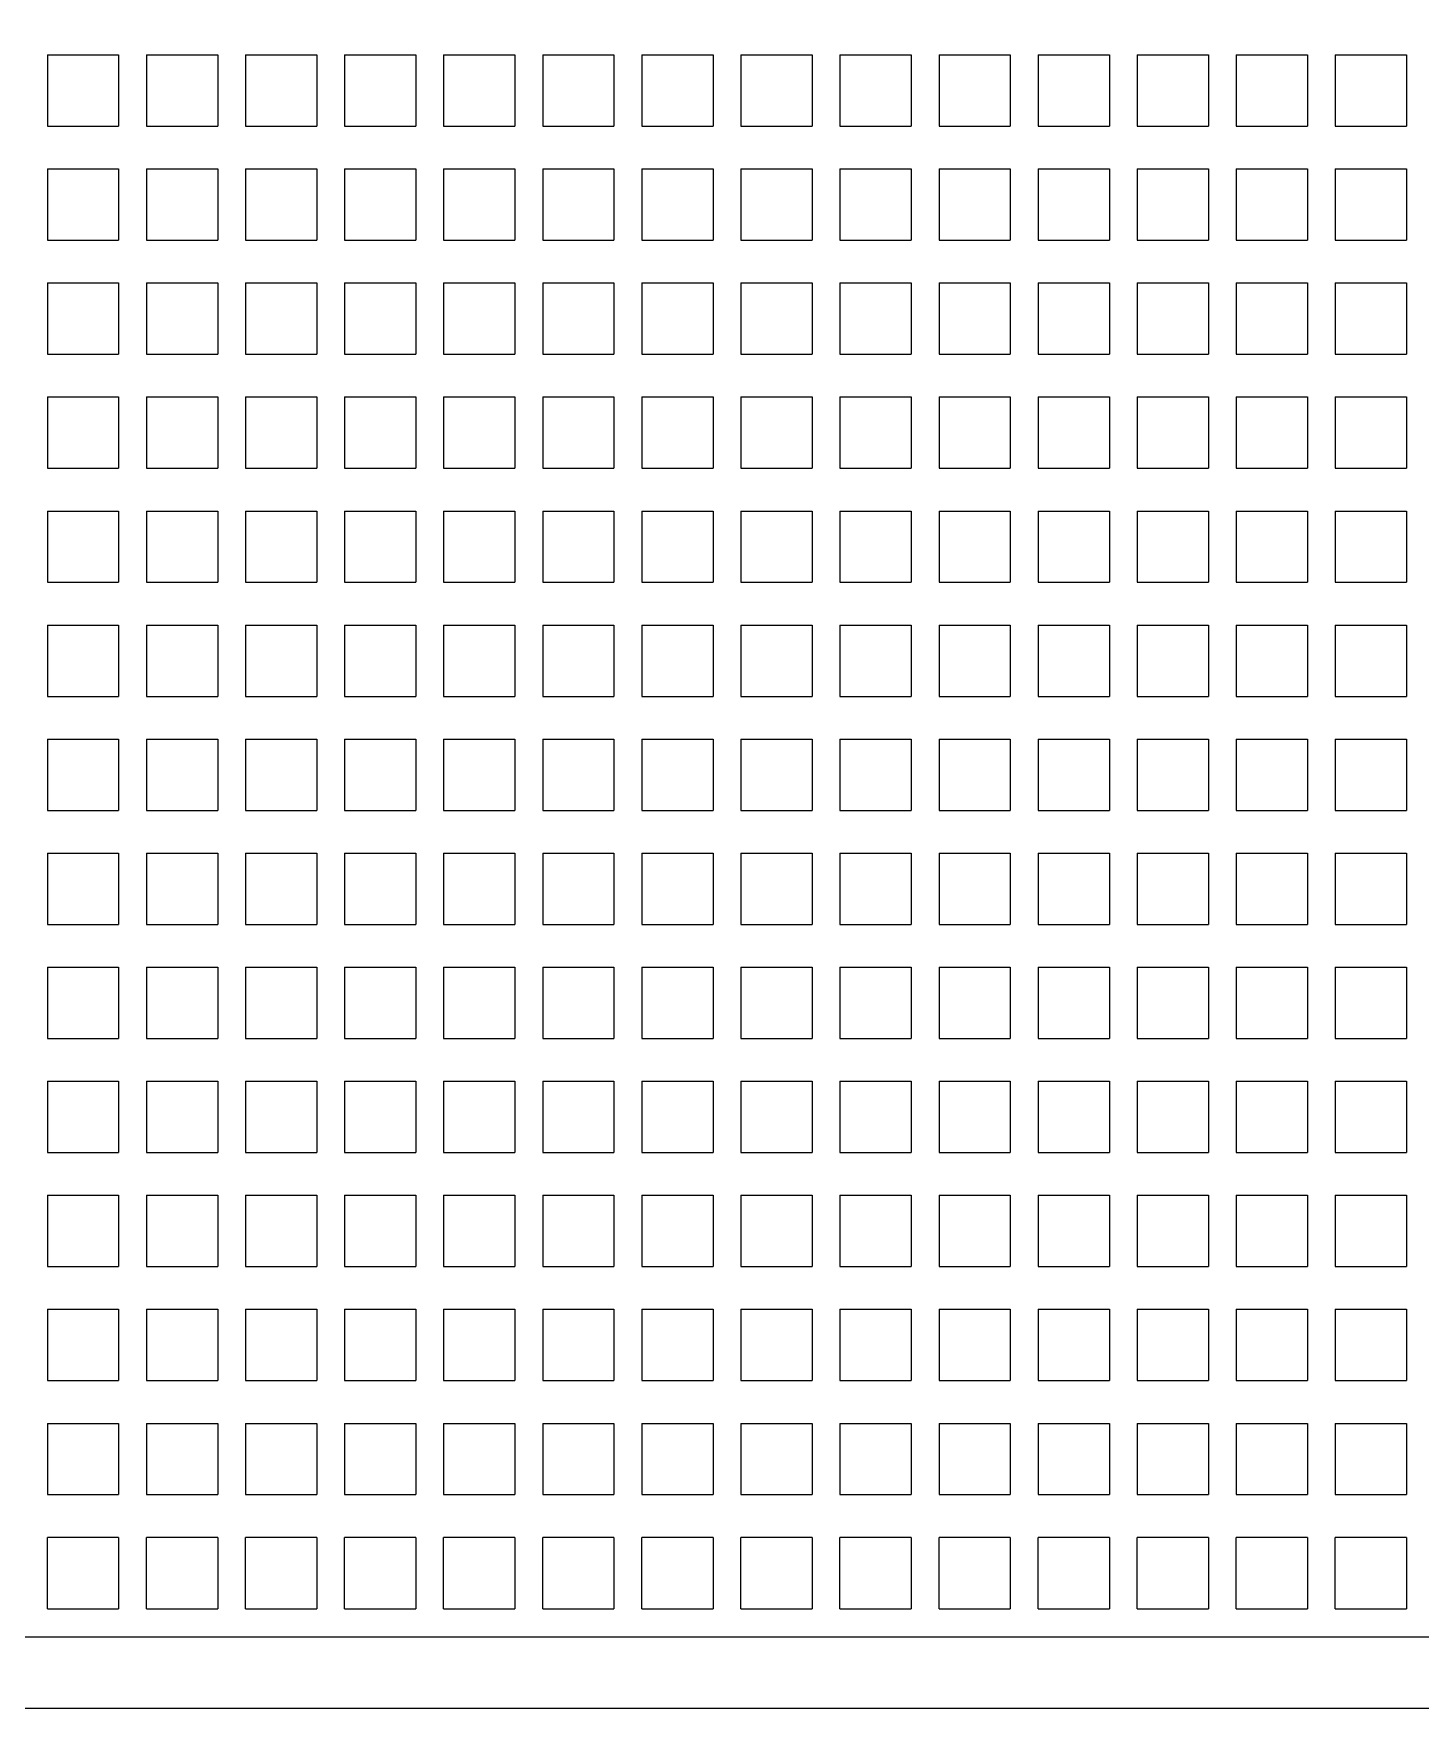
# Model space of a CAD drawing. Header units: millimetres. Extents: x 2153 to 5658, y -781 to 1156.
# Drawn here: x 4655.08 to 4674.54, y 859.42 to 882.92 of the extents above; entities that cross this region are included whole.
import ezdxf

# ---------------------------------------------------------------- set-up
doc = ezdxf.new("R2010")
doc.units = ezdxf.units.MM
doc.linetypes.add('HIDDEN', pattern=[9.525, 6.35, -3.175])
doc.layers.add('47ELEC-102-PROYEC', color=1, linetype='HIDDEN')

# ---------------------------------------------------------------- blocks, each defined once
blk = doc.blocks.new('XT1-4P-V')
at = {"layer": '47ELEC-102-PROYEC', "linetype": 'Continuous'}
for p, q in [((-78.66, 23.2), (-78.66, 22.2)), ((-78.66, 23.2), (-77.66, 23.2)), ((-77.66, 23.2), (-77.66, 22.2)), ((-77.27, 23.2), (-77.27, 22.2)), ((-77.27, 23.2), (-76.27, 23.2)), ((-76.27, 23.2), (-76.27, 22.2)), ((-75.88, 23.2), (-75.88, 22.2)), ((-75.88, 23.2), (-74.88, 23.2)), ((-74.88, 23.2), (-74.88, 22.2)), ((-74.49, 23.2), (-74.49, 22.2)), ((-74.49, 23.2), (-73.49, 23.2)), ((-73.49, 23.2), (-73.49, 22.2)), ((-73.1, 23.2), (-73.1, 22.2)), ((-73.1, 23.2), (-72.1, 23.2)), ((-72.1, 23.2), (-72.1, 22.2)), ((-71.71, 23.2), (-71.71, 22.2)), ((-71.71, 23.2), (-70.71, 23.2)), ((-70.71, 23.2), (-70.71, 22.2)), ((-70.32, 23.2), (-70.32, 22.2)), ((-70.32, 23.2), (-69.32, 23.2)), ((-69.32, 23.2), (-69.32, 22.2)), ((-68.93, 23.2), (-68.93, 22.2)), ((-68.93, 23.2), (-67.93, 23.2)), ((-67.93, 23.2), (-67.93, 22.2)), ((-67.54, 23.2), (-67.54, 22.2)), ((-67.54, 23.2), (-66.54, 23.2)), ((-66.54, 23.2), (-66.54, 22.2)), ((-66.15, 23.2), (-66.15, 22.2)), ((-66.15, 23.2), (-65.15, 23.2)), ((-65.15, 23.2), (-65.15, 22.2)), ((-64.76, 23.2), (-64.76, 22.2)), ((-64.76, 23.2), (-63.76, 23.2)), ((-63.76, 23.2), (-63.76, 22.2)), ((-63.37, 23.2), (-63.37, 22.2)), ((-63.37, 23.2), (-62.37, 23.2)), ((-62.37, 23.2), (-62.37, 22.2)), ((-61.98, 23.2), (-61.98, 22.2)), ((-61.98, 23.2), (-60.98, 23.2)), ((-60.98, 23.2), (-60.98, 22.2)), ((-60.59, 23.2), (-60.59, 22.2)), ((-60.59, 23.2), (-59.59, 23.2)), ((-59.59, 23.2), (-59.59, 22.2)), ((-78.66, 22.2), (-77.66, 22.2)), ((-77.27, 22.2), (-76.27, 22.2)), ((-75.88, 22.2), (-74.88, 22.2)), ((-74.49, 22.2), (-73.49, 22.2)), ((-73.1, 22.2), (-72.1, 22.2)), ((-71.71, 22.2), (-70.71, 22.2)), ((-70.32, 22.2), (-69.32, 22.2)), ((-68.93, 22.2), (-67.93, 22.2)), ((-67.54, 22.2), (-66.54, 22.2)), ((-66.15, 22.2), (-65.15, 22.2)), ((-64.76, 22.2), (-63.76, 22.2)), ((-63.37, 22.2), (-62.37, 22.2)), ((-61.98, 22.2), (-60.98, 22.2)), ((-60.59, 22.2), (-59.59, 22.2)), ((-78.66, 21.6), (-78.66, 20.6)), ((-78.66, 21.6), (-77.66, 21.6)), ((-77.66, 21.6), (-77.66, 20.6)), ((-77.27, 21.6), (-77.27, 20.6)), ((-77.27, 21.6), (-76.27, 21.6)), ((-76.27, 21.6), (-76.27, 20.6)), ((-75.88, 21.6), (-75.88, 20.6)), ((-75.88, 21.6), (-74.88, 21.6)), ((-74.88, 21.6), (-74.88, 20.6)), ((-74.49, 21.6), (-74.49, 20.6)), ((-74.49, 21.6), (-73.49, 21.6)), ((-73.49, 21.6), (-73.49, 20.6)), ((-73.1, 21.6), (-73.1, 20.6)), ((-73.1, 21.6), (-72.1, 21.6)), ((-72.1, 21.6), (-72.1, 20.6)), ((-71.71, 21.6), (-71.71, 20.6)), ((-71.71, 21.6), (-70.71, 21.6)), ((-70.71, 21.6), (-70.71, 20.6)), ((-70.32, 21.6), (-70.32, 20.6)), ((-70.32, 21.6), (-69.32, 21.6)), ((-69.32, 21.6), (-69.32, 20.6)), ((-68.93, 21.6), (-68.93, 20.6)), ((-68.93, 21.6), (-67.93, 21.6)), ((-67.93, 21.6), (-67.93, 20.6)), ((-67.54, 21.6), (-67.54, 20.6)), ((-67.54, 21.6), (-66.54, 21.6)), ((-66.54, 21.6), (-66.54, 20.6)), ((-66.15, 21.6), (-66.15, 20.6)), ((-66.15, 21.6), (-65.15, 21.6)), ((-65.15, 21.6), (-65.15, 20.6)), ((-64.76, 21.6), (-64.76, 20.6)), ((-64.76, 21.6), (-63.76, 21.6)), ((-63.76, 21.6), (-63.76, 20.6)), ((-63.37, 21.6), (-63.37, 20.6)), ((-63.37, 21.6), (-62.37, 21.6)), ((-62.37, 21.6), (-62.37, 20.6)), ((-61.98, 21.6), (-61.98, 20.6)), ((-61.98, 21.6), (-60.98, 21.6)), ((-60.98, 21.6), (-60.98, 20.6)), ((-60.59, 21.6), (-60.59, 20.6)), ((-60.59, 21.6), (-59.59, 21.6)), ((-59.59, 21.6), (-59.59, 20.6)), ((-78.66, 20.6), (-77.66, 20.6)), ((-77.27, 20.6), (-76.27, 20.6)), ((-75.88, 20.6), (-74.88, 20.6)), ((-74.49, 20.6), (-73.49, 20.6)), ((-73.1, 20.6), (-72.1, 20.6)), ((-71.71, 20.6), (-70.71, 20.6)), ((-70.32, 20.6), (-69.32, 20.6)), ((-68.93, 20.6), (-67.93, 20.6)), ((-67.54, 20.6), (-66.54, 20.6)), ((-66.15, 20.6), (-65.15, 20.6)), ((-64.76, 20.6), (-63.76, 20.6)), ((-63.37, 20.6), (-62.37, 20.6)), ((-61.98, 20.6), (-60.98, 20.6)), ((-60.59, 20.6), (-59.59, 20.6)), ((-78.66, 20), (-78.66, 19)), ((-78.66, 20), (-77.66, 20)), ((-77.66, 20), (-77.66, 19)), ((-77.27, 20), (-77.27, 19)), ((-77.27, 20), (-76.27, 20)), ((-76.27, 20), (-76.27, 19)), ((-75.88, 20), (-75.88, 19)), ((-75.88, 20), (-74.88, 20)), ((-74.88, 20), (-74.88, 19)), ((-74.49, 20), (-74.49, 19)), ((-74.49, 20), (-73.49, 20)), ((-73.49, 20), (-73.49, 19)), ((-73.1, 20), (-73.1, 19)), ((-73.1, 20), (-72.1, 20)), ((-72.1, 20), (-72.1, 19)), ((-71.71, 20), (-71.71, 19)), ((-71.71, 20), (-70.71, 20)), ((-70.71, 20), (-70.71, 19)), ((-70.32, 20), (-70.32, 19)), ((-70.32, 20), (-69.32, 20)), ((-69.32, 20), (-69.32, 19)), ((-68.93, 20), (-68.93, 19)), ((-68.93, 20), (-67.93, 20)), ((-67.93, 20), (-67.93, 19)), ((-67.54, 20), (-67.54, 19)), ((-67.54, 20), (-66.54, 20)), ((-66.54, 20), (-66.54, 19)), ((-66.15, 20), (-66.15, 19)), ((-66.15, 20), (-65.15, 20)), ((-65.15, 20), (-65.15, 19)), ((-64.76, 20), (-64.76, 19)), ((-64.76, 20), (-63.76, 20)), ((-63.76, 20), (-63.76, 19)), ((-63.37, 20), (-63.37, 19)), ((-63.37, 20), (-62.37, 20)), ((-62.37, 20), (-62.37, 19)), ((-61.98, 20), (-61.98, 19)), ((-61.98, 20), (-60.98, 20)), ((-60.98, 20), (-60.98, 19)), ((-60.59, 20), (-60.59, 19)), ((-60.59, 20), (-59.59, 20)), ((-59.59, 20), (-59.59, 19)), ((-78.66, 19), (-77.66, 19)), ((-77.27, 19), (-76.27, 19)), ((-75.88, 19), (-74.88, 19)), ((-74.49, 19), (-73.49, 19)), ((-73.1, 19), (-72.1, 19)), ((-71.71, 19), (-70.71, 19)), ((-70.32, 19), (-69.32, 19)), ((-68.93, 19), (-67.93, 19)), ((-67.54, 19), (-66.54, 19)), ((-66.15, 19), (-65.15, 19)), ((-64.76, 19), (-63.76, 19)), ((-63.37, 19), (-62.37, 19)), ((-61.98, 19), (-60.98, 19)), ((-60.59, 19), (-59.59, 19)), ((-78.66, 18.4), (-78.66, 17.4)), ((-78.66, 18.4), (-77.66, 18.4)), ((-77.66, 18.4), (-77.66, 17.4)), ((-77.27, 18.4), (-77.27, 17.4)), ((-77.27, 18.4), (-76.27, 18.4)), ((-76.27, 18.4), (-76.27, 17.4)), ((-75.88, 18.4), (-75.88, 17.4)), ((-75.88, 18.4), (-74.88, 18.4)), ((-74.88, 18.4), (-74.88, 17.4)), ((-74.49, 18.4), (-74.49, 17.4)), ((-74.49, 18.4), (-73.49, 18.4)), ((-73.49, 18.4), (-73.49, 17.4)), ((-73.1, 18.4), (-73.1, 17.4)), ((-73.1, 18.4), (-72.1, 18.4)), ((-72.1, 18.4), (-72.1, 17.4)), ((-71.71, 18.4), (-71.71, 17.4)), ((-71.71, 18.4), (-70.71, 18.4)), ((-70.71, 18.4), (-70.71, 17.4)), ((-70.32, 18.4), (-70.32, 17.4)), ((-70.32, 18.4), (-69.32, 18.4)), ((-69.32, 18.4), (-69.32, 17.4)), ((-68.93, 18.4), (-68.93, 17.4)), ((-68.93, 18.4), (-67.93, 18.4)), ((-67.93, 18.4), (-67.93, 17.4)), ((-67.54, 18.4), (-67.54, 17.4)), ((-67.54, 18.4), (-66.54, 18.4)), ((-66.54, 18.4), (-66.54, 17.4)), ((-66.15, 18.4), (-66.15, 17.4)), ((-66.15, 18.4), (-65.15, 18.4)), ((-65.15, 18.4), (-65.15, 17.4)), ((-64.76, 18.4), (-64.76, 17.4)), ((-64.76, 18.4), (-63.76, 18.4)), ((-63.76, 18.4), (-63.76, 17.4)), ((-63.37, 18.4), (-63.37, 17.4)), ((-63.37, 18.4), (-62.37, 18.4)), ((-62.37, 18.4), (-62.37, 17.4)), ((-61.98, 18.4), (-61.98, 17.4)), ((-61.98, 18.4), (-60.98, 18.4)), ((-60.98, 18.4), (-60.98, 17.4)), ((-60.59, 18.4), (-60.59, 17.4)), ((-60.59, 18.4), (-59.59, 18.4)), ((-59.59, 18.4), (-59.59, 17.4)), ((-78.66, 17.4), (-77.66, 17.4)), ((-77.27, 17.4), (-76.27, 17.4)), ((-75.88, 17.4), (-74.88, 17.4)), ((-74.49, 17.4), (-73.49, 17.4)), ((-73.1, 17.4), (-72.1, 17.4)), ((-71.71, 17.4), (-70.71, 17.4)), ((-70.32, 17.4), (-69.32, 17.4)), ((-68.93, 17.4), (-67.93, 17.4)), ((-67.54, 17.4), (-66.54, 17.4)), ((-66.15, 17.4), (-65.15, 17.4)), ((-64.76, 17.4), (-63.76, 17.4)), ((-63.37, 17.4), (-62.37, 17.4)), ((-61.98, 17.4), (-60.98, 17.4)), ((-60.59, 17.4), (-59.59, 17.4)), ((-78.66, 16.8), (-78.66, 15.8)), ((-78.66, 16.8), (-77.66, 16.8)), ((-77.66, 16.8), (-77.66, 15.8)), ((-77.27, 16.8), (-77.27, 15.8)), ((-77.27, 16.8), (-76.27, 16.8)), ((-76.27, 16.8), (-76.27, 15.8)), ((-75.88, 16.8), (-75.88, 15.8)), ((-75.88, 16.8), (-74.88, 16.8)), ((-74.88, 16.8), (-74.88, 15.8)), ((-74.49, 16.8), (-74.49, 15.8)), ((-74.49, 16.8), (-73.49, 16.8)), ((-73.49, 16.8), (-73.49, 15.8)), ((-73.1, 16.8), (-73.1, 15.8)), ((-73.1, 16.8), (-72.1, 16.8)), ((-72.1, 16.8), (-72.1, 15.8)), ((-71.71, 16.8), (-71.71, 15.8)), ((-71.71, 16.8), (-70.71, 16.8)), ((-70.71, 16.8), (-70.71, 15.8)), ((-70.32, 16.8), (-70.32, 15.8)), ((-70.32, 16.8), (-69.32, 16.8)), ((-69.32, 16.8), (-69.32, 15.8)), ((-68.93, 16.8), (-68.93, 15.8)), ((-68.93, 16.8), (-67.93, 16.8)), ((-67.93, 16.8), (-67.93, 15.8)), ((-67.54, 16.8), (-67.54, 15.8)), ((-67.54, 16.8), (-66.54, 16.8)), ((-66.54, 16.8), (-66.54, 15.8)), ((-66.15, 16.8), (-66.15, 15.8)), ((-66.15, 16.8), (-65.15, 16.8)), ((-65.15, 16.8), (-65.15, 15.8)), ((-64.76, 16.8), (-64.76, 15.8)), ((-64.76, 16.8), (-63.76, 16.8)), ((-63.76, 16.8), (-63.76, 15.8)), ((-63.37, 16.8), (-63.37, 15.8)), ((-63.37, 16.8), (-62.37, 16.8)), ((-62.37, 16.8), (-62.37, 15.8)), ((-61.98, 16.8), (-61.98, 15.8)), ((-61.98, 16.8), (-60.98, 16.8)), ((-60.98, 16.8), (-60.98, 15.8)), ((-60.59, 16.8), (-60.59, 15.8)), ((-60.59, 16.8), (-59.59, 16.8)), ((-59.59, 16.8), (-59.59, 15.8)), ((-78.66, 15.8), (-77.66, 15.8)), ((-77.27, 15.8), (-76.27, 15.8)), ((-75.88, 15.8), (-74.88, 15.8)), ((-74.49, 15.8), (-73.49, 15.8)), ((-73.1, 15.8), (-72.1, 15.8)), ((-71.71, 15.8), (-70.71, 15.8)), ((-70.32, 15.8), (-69.32, 15.8)), ((-68.93, 15.8), (-67.93, 15.8)), ((-67.54, 15.8), (-66.54, 15.8)), ((-66.15, 15.8), (-65.15, 15.8)), ((-64.76, 15.8), (-63.76, 15.8)), ((-63.37, 15.8), (-62.37, 15.8)), ((-61.98, 15.8), (-60.98, 15.8)), ((-60.59, 15.8), (-59.59, 15.8)), ((-78.66, 15.2), (-78.66, 14.2)), ((-78.66, 15.2), (-77.66, 15.2)), ((-77.66, 15.2), (-77.66, 14.2)), ((-77.27, 15.2), (-77.27, 14.2)), ((-77.27, 15.2), (-76.27, 15.2)), ((-76.27, 15.2), (-76.27, 14.2)), ((-75.88, 15.2), (-75.88, 14.2)), ((-75.88, 15.2), (-74.88, 15.2)), ((-74.88, 15.2), (-74.88, 14.2)), ((-74.49, 15.2), (-74.49, 14.2)), ((-74.49, 15.2), (-73.49, 15.2)), ((-73.49, 15.2), (-73.49, 14.2)), ((-73.1, 15.2), (-73.1, 14.2)), ((-73.1, 15.2), (-72.1, 15.2)), ((-72.1, 15.2), (-72.1, 14.2)), ((-71.71, 15.2), (-71.71, 14.2)), ((-71.71, 15.2), (-70.71, 15.2)), ((-70.71, 15.2), (-70.71, 14.2)), ((-70.32, 15.2), (-70.32, 14.2)), ((-70.32, 15.2), (-69.32, 15.2)), ((-69.32, 15.2), (-69.32, 14.2)), ((-68.93, 15.2), (-68.93, 14.2)), ((-68.93, 15.2), (-67.93, 15.2)), ((-67.93, 15.2), (-67.93, 14.2)), ((-67.54, 15.2), (-67.54, 14.2)), ((-67.54, 15.2), (-66.54, 15.2)), ((-66.54, 15.2), (-66.54, 14.2)), ((-66.15, 15.2), (-66.15, 14.2)), ((-66.15, 15.2), (-65.15, 15.2)), ((-65.15, 15.2), (-65.15, 14.2)), ((-64.76, 15.2), (-64.76, 14.2)), ((-64.76, 15.2), (-63.76, 15.2)), ((-63.76, 15.2), (-63.76, 14.2)), ((-63.37, 15.2), (-63.37, 14.2)), ((-63.37, 15.2), (-62.37, 15.2)), ((-62.37, 15.2), (-62.37, 14.2)), ((-61.98, 15.2), (-61.98, 14.2)), ((-61.98, 15.2), (-60.98, 15.2)), ((-60.98, 15.2), (-60.98, 14.2)), ((-60.59, 15.2), (-60.59, 14.2)), ((-60.59, 15.2), (-59.59, 15.2)), ((-59.59, 15.2), (-59.59, 14.2)), ((-78.66, 14.2), (-77.66, 14.2)), ((-77.27, 14.2), (-76.27, 14.2)), ((-75.88, 14.2), (-74.88, 14.2)), ((-74.49, 14.2), (-73.49, 14.2)), ((-73.1, 14.2), (-72.1, 14.2)), ((-71.71, 14.2), (-70.71, 14.2)), ((-70.32, 14.2), (-69.32, 14.2)), ((-68.93, 14.2), (-67.93, 14.2)), ((-67.54, 14.2), (-66.54, 14.2)), ((-66.15, 14.2), (-65.15, 14.2)), ((-64.76, 14.2), (-63.76, 14.2)), ((-63.37, 14.2), (-62.37, 14.2)), ((-61.98, 14.2), (-60.98, 14.2)), ((-60.59, 14.2), (-59.59, 14.2)), ((-78.66, 13.6), (-78.66, 12.6)), ((-78.66, 13.6), (-77.66, 13.6)), ((-77.66, 13.6), (-77.66, 12.6)), ((-77.27, 13.6), (-77.27, 12.6)), ((-77.27, 13.6), (-76.27, 13.6)), ((-76.27, 13.6), (-76.27, 12.6)), ((-75.88, 13.6), (-75.88, 12.6)), ((-75.88, 13.6), (-74.88, 13.6)), ((-74.88, 13.6), (-74.88, 12.6)), ((-74.49, 13.6), (-74.49, 12.6)), ((-74.49, 13.6), (-73.49, 13.6)), ((-73.49, 13.6), (-73.49, 12.6)), ((-73.1, 13.6), (-73.1, 12.6)), ((-73.1, 13.6), (-72.1, 13.6)), ((-72.1, 13.6), (-72.1, 12.6)), ((-71.71, 13.6), (-71.71, 12.6)), ((-71.71, 13.6), (-70.71, 13.6)), ((-70.71, 13.6), (-70.71, 12.6)), ((-70.32, 13.6), (-70.32, 12.6)), ((-70.32, 13.6), (-69.32, 13.6)), ((-69.32, 13.6), (-69.32, 12.6)), ((-68.93, 13.6), (-68.93, 12.6)), ((-68.93, 13.6), (-67.93, 13.6)), ((-67.93, 13.6), (-67.93, 12.6)), ((-67.54, 13.6), (-67.54, 12.6)), ((-67.54, 13.6), (-66.54, 13.6)), ((-66.54, 13.6), (-66.54, 12.6)), ((-66.15, 13.6), (-66.15, 12.6)), ((-66.15, 13.6), (-65.15, 13.6)), ((-65.15, 13.6), (-65.15, 12.6)), ((-64.76, 13.6), (-64.76, 12.6)), ((-64.76, 13.6), (-63.76, 13.6)), ((-63.76, 13.6), (-63.76, 12.6)), ((-63.37, 13.6), (-63.37, 12.6)), ((-63.37, 13.6), (-62.37, 13.6)), ((-62.37, 13.6), (-62.37, 12.6)), ((-61.98, 13.6), (-61.98, 12.6)), ((-61.98, 13.6), (-60.98, 13.6)), ((-60.98, 13.6), (-60.98, 12.6)), ((-60.59, 13.6), (-60.59, 12.6)), ((-60.59, 13.6), (-59.59, 13.6)), ((-59.59, 13.6), (-59.59, 12.6)), ((-78.66, 12.6), (-77.66, 12.6)), ((-77.27, 12.6), (-76.27, 12.6)), ((-75.88, 12.6), (-74.88, 12.6)), ((-74.49, 12.6), (-73.49, 12.6)), ((-73.1, 12.6), (-72.1, 12.6)), ((-71.71, 12.6), (-70.71, 12.6)), ((-70.32, 12.6), (-69.32, 12.6)), ((-68.93, 12.6), (-67.93, 12.6)), ((-67.54, 12.6), (-66.54, 12.6)), ((-66.15, 12.6), (-65.15, 12.6)), ((-64.76, 12.6), (-63.76, 12.6)), ((-63.37, 12.6), (-62.37, 12.6)), ((-61.98, 12.6), (-60.98, 12.6)), ((-60.59, 12.6), (-59.59, 12.6)), ((-78.66, 12), (-78.66, 11)), ((-78.66, 12), (-77.66, 12)), ((-77.66, 12), (-77.66, 11)), ((-77.27, 12), (-77.27, 11)), ((-77.27, 12), (-76.27, 12)), ((-76.27, 12), (-76.27, 11)), ((-75.88, 12), (-75.88, 11)), ((-75.88, 12), (-74.88, 12)), ((-74.88, 12), (-74.88, 11)), ((-74.49, 12), (-74.49, 11)), ((-74.49, 12), (-73.49, 12)), ((-73.49, 12), (-73.49, 11)), ((-73.1, 12), (-73.1, 11)), ((-73.1, 12), (-72.1, 12)), ((-72.1, 12), (-72.1, 11)), ((-71.71, 12), (-71.71, 11)), ((-71.71, 12), (-70.71, 12)), ((-70.71, 12), (-70.71, 11)), ((-70.32, 12), (-70.32, 11)), ((-70.32, 12), (-69.32, 12)), ((-69.32, 12), (-69.32, 11)), ((-68.93, 12), (-68.93, 11)), ((-68.93, 12), (-67.93, 12)), ((-67.93, 12), (-67.93, 11)), ((-67.54, 12), (-67.54, 11)), ((-67.54, 12), (-66.54, 12)), ((-66.54, 12), (-66.54, 11)), ((-66.15, 12), (-66.15, 11)), ((-66.15, 12), (-65.15, 12)), ((-65.15, 12), (-65.15, 11)), ((-64.76, 12), (-64.76, 11)), ((-64.76, 12), (-63.76, 12)), ((-63.76, 12), (-63.76, 11)), ((-63.37, 12), (-63.37, 11)), ((-63.37, 12), (-62.37, 12)), ((-62.37, 12), (-62.37, 11)), ((-61.98, 12), (-61.98, 11)), ((-61.98, 12), (-60.98, 12)), ((-60.98, 12), (-60.98, 11)), ((-60.59, 12), (-60.59, 11)), ((-60.59, 12), (-59.59, 12)), ((-59.59, 12), (-59.59, 11)), ((-78.66, 11), (-77.66, 11)), ((-77.27, 11), (-76.27, 11)), ((-75.88, 11), (-74.88, 11)), ((-74.49, 11), (-73.49, 11)), ((-73.1, 11), (-72.1, 11)), ((-71.71, 11), (-70.71, 11)), ((-70.32, 11), (-69.32, 11)), ((-68.93, 11), (-67.93, 11)), ((-67.54, 11), (-66.54, 11)), ((-66.15, 11), (-65.15, 11)), ((-64.76, 11), (-63.76, 11)), ((-63.37, 11), (-62.37, 11)), ((-61.98, 11), (-60.98, 11)), ((-60.59, 11), (-59.59, 11)), ((-78.66, 10.4), (-78.66, 9.4)), ((-78.66, 10.4), (-77.66, 10.4)), ((-77.66, 10.4), (-77.66, 9.4)), ((-77.27, 10.4), (-77.27, 9.4)), ((-77.27, 10.4), (-76.27, 10.4)), ((-76.27, 10.4), (-76.27, 9.4)), ((-75.88, 10.4), (-75.88, 9.4)), ((-75.88, 10.4), (-74.88, 10.4)), ((-74.88, 10.4), (-74.88, 9.4)), ((-74.49, 10.4), (-74.49, 9.4)), ((-74.49, 10.4), (-73.49, 10.4)), ((-73.49, 10.4), (-73.49, 9.4)), ((-73.1, 10.4), (-73.1, 9.4)), ((-73.1, 10.4), (-72.1, 10.4)), ((-72.1, 10.4), (-72.1, 9.4)), ((-71.71, 10.4), (-71.71, 9.4)), ((-71.71, 10.4), (-70.71, 10.4)), ((-70.71, 10.4), (-70.71, 9.4)), ((-70.32, 10.4), (-70.32, 9.4)), ((-70.32, 10.4), (-69.32, 10.4)), ((-69.32, 10.4), (-69.32, 9.4)), ((-68.93, 10.4), (-68.93, 9.4)), ((-68.93, 10.4), (-67.93, 10.4)), ((-67.93, 10.4), (-67.93, 9.4)), ((-67.54, 10.4), (-67.54, 9.4)), ((-67.54, 10.4), (-66.54, 10.4)), ((-66.54, 10.4), (-66.54, 9.4)), ((-66.15, 10.4), (-66.15, 9.4)), ((-66.15, 10.4), (-65.15, 10.4)), ((-65.15, 10.4), (-65.15, 9.4)), ((-64.76, 10.4), (-64.76, 9.4)), ((-64.76, 10.4), (-63.76, 10.4)), ((-63.76, 10.4), (-63.76, 9.4)), ((-63.37, 10.4), (-63.37, 9.4)), ((-63.37, 10.4), (-62.37, 10.4)), ((-62.37, 10.4), (-62.37, 9.4)), ((-61.98, 10.4), (-61.98, 9.4)), ((-61.98, 10.4), (-60.98, 10.4)), ((-60.98, 10.4), (-60.98, 9.4)), ((-60.59, 10.4), (-60.59, 9.4)), ((-60.59, 10.4), (-59.59, 10.4)), ((-59.59, 10.4), (-59.59, 9.4)), ((-78.66, 9.4), (-77.66, 9.4)), ((-77.27, 9.4), (-76.27, 9.4)), ((-75.88, 9.4), (-74.88, 9.4)), ((-74.49, 9.4), (-73.49, 9.4)), ((-73.1, 9.4), (-72.1, 9.4)), ((-71.71, 9.4), (-70.71, 9.4)), ((-70.32, 9.4), (-69.32, 9.4)), ((-68.93, 9.4), (-67.93, 9.4)), ((-67.54, 9.4), (-66.54, 9.4)), ((-66.15, 9.4), (-65.15, 9.4)), ((-64.76, 9.4), (-63.76, 9.4)), ((-63.37, 9.4), (-62.37, 9.4)), ((-61.98, 9.4), (-60.98, 9.4)), ((-60.59, 9.4), (-59.59, 9.4)), ((-78.66, 8.8), (-78.66, 7.8)), ((-78.66, 8.8), (-77.66, 8.8)), ((-77.66, 8.8), (-77.66, 7.8)), ((-77.27, 8.8), (-77.27, 7.8)), ((-77.27, 8.8), (-76.27, 8.8)), ((-76.27, 8.8), (-76.27, 7.8)), ((-75.88, 8.8), (-75.88, 7.8)), ((-75.88, 8.8), (-74.88, 8.8)), ((-74.88, 8.8), (-74.88, 7.8)), ((-74.49, 8.8), (-74.49, 7.8)), ((-74.49, 8.8), (-73.49, 8.8)), ((-73.49, 8.8), (-73.49, 7.8)), ((-73.1, 8.8), (-73.1, 7.8)), ((-73.1, 8.8), (-72.1, 8.8)), ((-72.1, 8.8), (-72.1, 7.8)), ((-71.71, 8.8), (-71.71, 7.8)), ((-71.71, 8.8), (-70.71, 8.8)), ((-70.71, 8.8), (-70.71, 7.8)), ((-70.32, 8.8), (-70.32, 7.8)), ((-70.32, 8.8), (-69.32, 8.8)), ((-69.32, 8.8), (-69.32, 7.8)), ((-68.93, 8.8), (-68.93, 7.8)), ((-68.93, 8.8), (-67.93, 8.8)), ((-67.93, 8.8), (-67.93, 7.8)), ((-67.54, 8.8), (-67.54, 7.8)), ((-67.54, 8.8), (-66.54, 8.8)), ((-66.54, 8.8), (-66.54, 7.8)), ((-66.15, 8.8), (-66.15, 7.8)), ((-66.15, 8.8), (-65.15, 8.8)), ((-65.15, 8.8), (-65.15, 7.8)), ((-64.76, 8.8), (-64.76, 7.8)), ((-64.76, 8.8), (-63.76, 8.8)), ((-63.76, 8.8), (-63.76, 7.8)), ((-63.37, 8.8), (-63.37, 7.8)), ((-63.37, 8.8), (-62.37, 8.8)), ((-62.37, 8.8), (-62.37, 7.8)), ((-61.98, 8.8), (-61.98, 7.8)), ((-61.98, 8.8), (-60.98, 8.8)), ((-60.98, 8.8), (-60.98, 7.8)), ((-60.59, 8.8), (-60.59, 7.8)), ((-60.59, 8.8), (-59.59, 8.8)), ((-59.59, 8.8), (-59.59, 7.8)), ((-78.66, 7.8), (-77.66, 7.8)), ((-77.27, 7.8), (-76.27, 7.8)), ((-75.88, 7.8), (-74.88, 7.8)), ((-74.49, 7.8), (-73.49, 7.8)), ((-73.1, 7.8), (-72.1, 7.8)), ((-71.71, 7.8), (-70.71, 7.8)), ((-70.32, 7.8), (-69.32, 7.8)), ((-68.93, 7.8), (-67.93, 7.8)), ((-67.54, 7.8), (-66.54, 7.8)), ((-66.15, 7.8), (-65.15, 7.8)), ((-64.76, 7.8), (-63.76, 7.8)), ((-63.37, 7.8), (-62.37, 7.8)), ((-61.98, 7.8), (-60.98, 7.8)), ((-60.59, 7.8), (-59.59, 7.8)), ((-78.66, 7.2), (-78.66, 6.2)), ((-78.66, 7.2), (-77.66, 7.2)), ((-77.66, 7.2), (-77.66, 6.2)), ((-77.27, 7.2), (-77.27, 6.2)), ((-77.27, 7.2), (-76.27, 7.2)), ((-76.27, 7.2), (-76.27, 6.2)), ((-75.88, 7.2), (-75.88, 6.2)), ((-75.88, 7.2), (-74.88, 7.2)), ((-74.88, 7.2), (-74.88, 6.2)), ((-74.49, 7.2), (-74.49, 6.2)), ((-74.49, 7.2), (-73.49, 7.2)), ((-73.49, 7.2), (-73.49, 6.2)), ((-73.1, 7.2), (-73.1, 6.2)), ((-73.1, 7.2), (-72.1, 7.2)), ((-72.1, 7.2), (-72.1, 6.2)), ((-71.71, 7.2), (-71.71, 6.2)), ((-71.71, 7.2), (-70.71, 7.2)), ((-70.71, 7.2), (-70.71, 6.2)), ((-70.32, 7.2), (-70.32, 6.2)), ((-70.32, 7.2), (-69.32, 7.2)), ((-69.32, 7.2), (-69.32, 6.2)), ((-68.93, 7.2), (-68.93, 6.2)), ((-68.93, 7.2), (-67.93, 7.2)), ((-67.93, 7.2), (-67.93, 6.2)), ((-67.54, 7.2), (-67.54, 6.2)), ((-67.54, 7.2), (-66.54, 7.2)), ((-66.54, 7.2), (-66.54, 6.2)), ((-66.15, 7.2), (-66.15, 6.2)), ((-66.15, 7.2), (-65.15, 7.2)), ((-65.15, 7.2), (-65.15, 6.2)), ((-64.76, 7.2), (-64.76, 6.2)), ((-64.76, 7.2), (-63.76, 7.2)), ((-63.76, 7.2), (-63.76, 6.2)), ((-63.37, 7.2), (-63.37, 6.2)), ((-63.37, 7.2), (-62.37, 7.2)), ((-62.37, 7.2), (-62.37, 6.2)), ((-61.98, 7.2), (-61.98, 6.2)), ((-61.98, 7.2), (-60.98, 7.2)), ((-60.98, 7.2), (-60.98, 6.2)), ((-60.59, 7.2), (-60.59, 6.2)), ((-60.59, 7.2), (-59.59, 7.2)), ((-59.59, 7.2), (-59.59, 6.2)), ((-78.66, 6.2), (-77.66, 6.2)), ((-77.27, 6.2), (-76.27, 6.2)), ((-75.88, 6.2), (-74.88, 6.2)), ((-74.49, 6.2), (-73.49, 6.2)), ((-73.1, 6.2), (-72.1, 6.2)), ((-71.71, 6.2), (-70.71, 6.2)), ((-70.32, 6.2), (-69.32, 6.2)), ((-68.93, 6.2), (-67.93, 6.2)), ((-67.54, 6.2), (-66.54, 6.2)), ((-66.15, 6.2), (-65.15, 6.2)), ((-64.76, 6.2), (-63.76, 6.2)), ((-63.37, 6.2), (-62.37, 6.2)), ((-61.98, 6.2), (-60.98, 6.2)), ((-60.59, 6.2), (-59.59, 6.2)), ((-78.66, 5.6), (-78.66, 4.6)), ((-78.66, 5.6), (-77.66, 5.6)), ((-77.66, 5.6), (-77.66, 4.6)), ((-77.27, 5.6), (-77.27, 4.6)), ((-77.27, 5.6), (-76.27, 5.6)), ((-76.27, 5.6), (-76.27, 4.6)), ((-75.88, 5.6), (-75.88, 4.6)), ((-75.88, 5.6), (-74.88, 5.6)), ((-74.88, 5.6), (-74.88, 4.6)), ((-74.49, 5.6), (-74.49, 4.6)), ((-74.49, 5.6), (-73.49, 5.6)), ((-73.49, 5.6), (-73.49, 4.6)), ((-73.1, 5.6), (-73.1, 4.6)), ((-73.1, 5.6), (-72.1, 5.6)), ((-72.1, 5.6), (-72.1, 4.6)), ((-71.71, 5.6), (-71.71, 4.6)), ((-71.71, 5.6), (-70.71, 5.6)), ((-70.71, 5.6), (-70.71, 4.6)), ((-70.32, 5.6), (-70.32, 4.6)), ((-70.32, 5.6), (-69.32, 5.6)), ((-69.32, 5.6), (-69.32, 4.6)), ((-68.93, 5.6), (-68.93, 4.6)), ((-68.93, 5.6), (-67.93, 5.6)), ((-67.93, 5.6), (-67.93, 4.6)), ((-67.54, 5.6), (-67.54, 4.6)), ((-67.54, 5.6), (-66.54, 5.6)), ((-66.54, 5.6), (-66.54, 4.6)), ((-66.15, 5.6), (-66.15, 4.6)), ((-66.15, 5.6), (-65.15, 5.6)), ((-65.15, 5.6), (-65.15, 4.6)), ((-64.76, 5.6), (-64.76, 4.6)), ((-64.76, 5.6), (-63.76, 5.6)), ((-63.76, 5.6), (-63.76, 4.6)), ((-63.37, 5.6), (-63.37, 4.6)), ((-63.37, 5.6), (-62.37, 5.6)), ((-62.37, 5.6), (-62.37, 4.6)), ((-61.98, 5.6), (-61.98, 4.6)), ((-61.98, 5.6), (-60.98, 5.6)), ((-60.98, 5.6), (-60.98, 4.6)), ((-60.59, 5.6), (-60.59, 4.6)), ((-60.59, 5.6), (-59.59, 5.6)), ((-59.59, 5.6), (-59.59, 4.6)), ((-78.66, 4.6), (-77.66, 4.6)), ((-77.27, 4.6), (-76.27, 4.6)), ((-75.88, 4.6), (-74.88, 4.6)), ((-74.49, 4.6), (-73.49, 4.6)), ((-73.1, 4.6), (-72.1, 4.6)), ((-71.71, 4.6), (-70.71, 4.6)), ((-70.32, 4.6), (-69.32, 4.6)), ((-68.93, 4.6), (-67.93, 4.6)), ((-67.54, 4.6), (-66.54, 4.6)), ((-66.15, 4.6), (-65.15, 4.6)), ((-64.76, 4.6), (-63.76, 4.6)), ((-63.37, 4.6), (-62.37, 4.6)), ((-61.98, 4.6), (-60.98, 4.6)), ((-60.59, 4.6), (-59.59, 4.6)), ((-78.66, 4), (-78.66, 3)), ((-78.66, 4), (-77.66, 4)), ((-77.66, 4), (-77.66, 3)), ((-77.27, 4), (-77.27, 3)), ((-77.27, 4), (-76.27, 4)), ((-76.27, 4), (-76.27, 3)), ((-75.88, 4), (-75.88, 3)), ((-75.88, 4), (-74.88, 4)), ((-74.88, 4), (-74.88, 3)), ((-74.49, 4), (-74.49, 3)), ((-74.49, 4), (-73.49, 4)), ((-73.49, 4), (-73.49, 3)), ((-73.1, 4), (-73.1, 3)), ((-73.1, 4), (-72.1, 4)), ((-72.1, 4), (-72.1, 3)), ((-71.71, 4), (-71.71, 3)), ((-71.71, 4), (-70.71, 4)), ((-70.71, 4), (-70.71, 3)), ((-70.32, 4), (-70.32, 3)), ((-70.32, 4), (-69.32, 4)), ((-69.32, 4), (-69.32, 3)), ((-68.93, 4), (-68.93, 3)), ((-68.93, 4), (-67.93, 4)), ((-67.93, 4), (-67.93, 3)), ((-67.54, 4), (-67.54, 3)), ((-67.54, 4), (-66.54, 4)), ((-66.54, 4), (-66.54, 3)), ((-66.15, 4), (-66.15, 3)), ((-66.15, 4), (-65.15, 4)), ((-65.15, 4), (-65.15, 3)), ((-64.76, 4), (-64.76, 3)), ((-64.76, 4), (-63.76, 4)), ((-63.76, 4), (-63.76, 3)), ((-63.37, 4), (-63.37, 3)), ((-63.37, 4), (-62.37, 4)), ((-62.37, 4), (-62.37, 3)), ((-61.98, 4), (-61.98, 3)), ((-61.98, 4), (-60.98, 4)), ((-60.98, 4), (-60.98, 3)), ((-60.59, 4), (-60.59, 3)), ((-60.59, 4), (-59.59, 4)), ((-59.59, 4), (-59.59, 3)), ((-78.66, 3), (-77.66, 3)), ((-77.27, 3), (-76.27, 3)), ((-75.88, 3), (-74.88, 3)), ((-74.49, 3), (-73.49, 3)), ((-73.1, 3), (-72.1, 3)), ((-71.71, 3), (-70.71, 3)), ((-70.32, 3), (-69.32, 3)), ((-68.93, 3), (-67.93, 3)), ((-67.54, 3), (-66.54, 3)), ((-66.15, 3), (-65.15, 3)), ((-64.76, 3), (-63.76, 3)), ((-63.37, 3), (-62.37, 3)), ((-61.98, 3), (-60.98, 3)), ((-60.59, 3), (-59.59, 3)), ((-78.66, 1.4), (-78.66, 2.4)), ((-77.66, 2.4), (-78.66, 2.4)), ((-77.66, 2.4), (-77.66, 1.4)), ((-77.27, 1.4), (-77.27, 2.4)), ((-76.27, 2.4), (-77.27, 2.4)), ((-76.27, 2.4), (-76.27, 1.4)), ((-75.88, 1.4), (-75.88, 2.4)), ((-74.88, 2.4), (-75.88, 2.4)), ((-74.88, 2.4), (-74.88, 1.4)), ((-74.49, 1.4), (-74.49, 2.4)), ((-73.49, 2.4), (-74.49, 2.4)), ((-73.49, 2.4), (-73.49, 1.4)), ((-73.1, 1.4), (-73.1, 2.4)), ((-72.1, 2.4), (-73.1, 2.4)), ((-72.1, 2.4), (-72.1, 1.4)), ((-71.71, 1.4), (-71.71, 2.4)), ((-70.71, 2.4), (-71.71, 2.4)), ((-70.71, 2.4), (-70.71, 1.4)), ((-70.32, 1.4), (-70.32, 2.4)), ((-69.32, 2.4), (-70.32, 2.4)), ((-69.32, 2.4), (-69.32, 1.4)), ((-68.93, 1.4), (-68.93, 2.4)), ((-67.93, 2.4), (-68.93, 2.4)), ((-67.93, 2.4), (-67.93, 1.4)), ((-67.54, 1.4), (-67.54, 2.4)), ((-66.54, 2.4), (-67.54, 2.4)), ((-66.54, 2.4), (-66.54, 1.4)), ((-66.15, 1.4), (-66.15, 2.4)), ((-65.15, 2.4), (-66.15, 2.4)), ((-65.15, 2.4), (-65.15, 1.4)), ((-64.76, 1.4), (-64.76, 2.4)), ((-63.76, 2.4), (-64.76, 2.4)), ((-63.76, 2.4), (-63.76, 1.4)), ((-63.37, 1.4), (-63.37, 2.4)), ((-62.37, 2.4), (-63.37, 2.4)), ((-62.37, 2.4), (-62.37, 1.4)), ((-61.98, 1.4), (-61.98, 2.4)), ((-60.98, 2.4), (-61.98, 2.4)), ((-60.98, 2.4), (-60.98, 1.4)), ((-60.59, 1.4), (-60.59, 2.4)), ((-59.59, 2.4), (-60.59, 2.4)), ((-59.59, 2.4), (-59.59, 1.4)), ((-78.66, 1.4), (-77.66, 1.4)), ((-77.27, 1.4), (-76.27, 1.4)), ((-75.88, 1.4), (-74.88, 1.4)), ((-74.49, 1.4), (-73.49, 1.4)), ((-73.1, 1.4), (-72.1, 1.4)), ((-71.71, 1.4), (-70.71, 1.4)), ((-70.32, 1.4), (-69.32, 1.4)), ((-68.93, 1.4), (-67.93, 1.4)), ((-67.54, 1.4), (-66.54, 1.4)), ((-66.15, 1.4), (-65.15, 1.4)), ((-64.76, 1.4), (-63.76, 1.4)), ((-63.37, 1.4), (-62.37, 1.4)), ((-61.98, 1.4), (-60.98, 1.4)), ((-60.59, 1.4), (-59.59, 1.4))]:
    blk.add_line(p, q, dxfattribs=at)
for points in [[(-98, 47), (0, 47), (0, 0), (-98, 0)], [(-97, 46), (-1, 46), (-1, 1), (-97, 1)]]:
    blk.add_lwpolyline(points, close=True, dxfattribs=at)

msp = doc.modelspace()

# ---------------------------------------------------------------- block references
msp.add_blockref('XT1-4P-V', (4733.931, 859.416))

doc.saveas('drawing.dxf')
